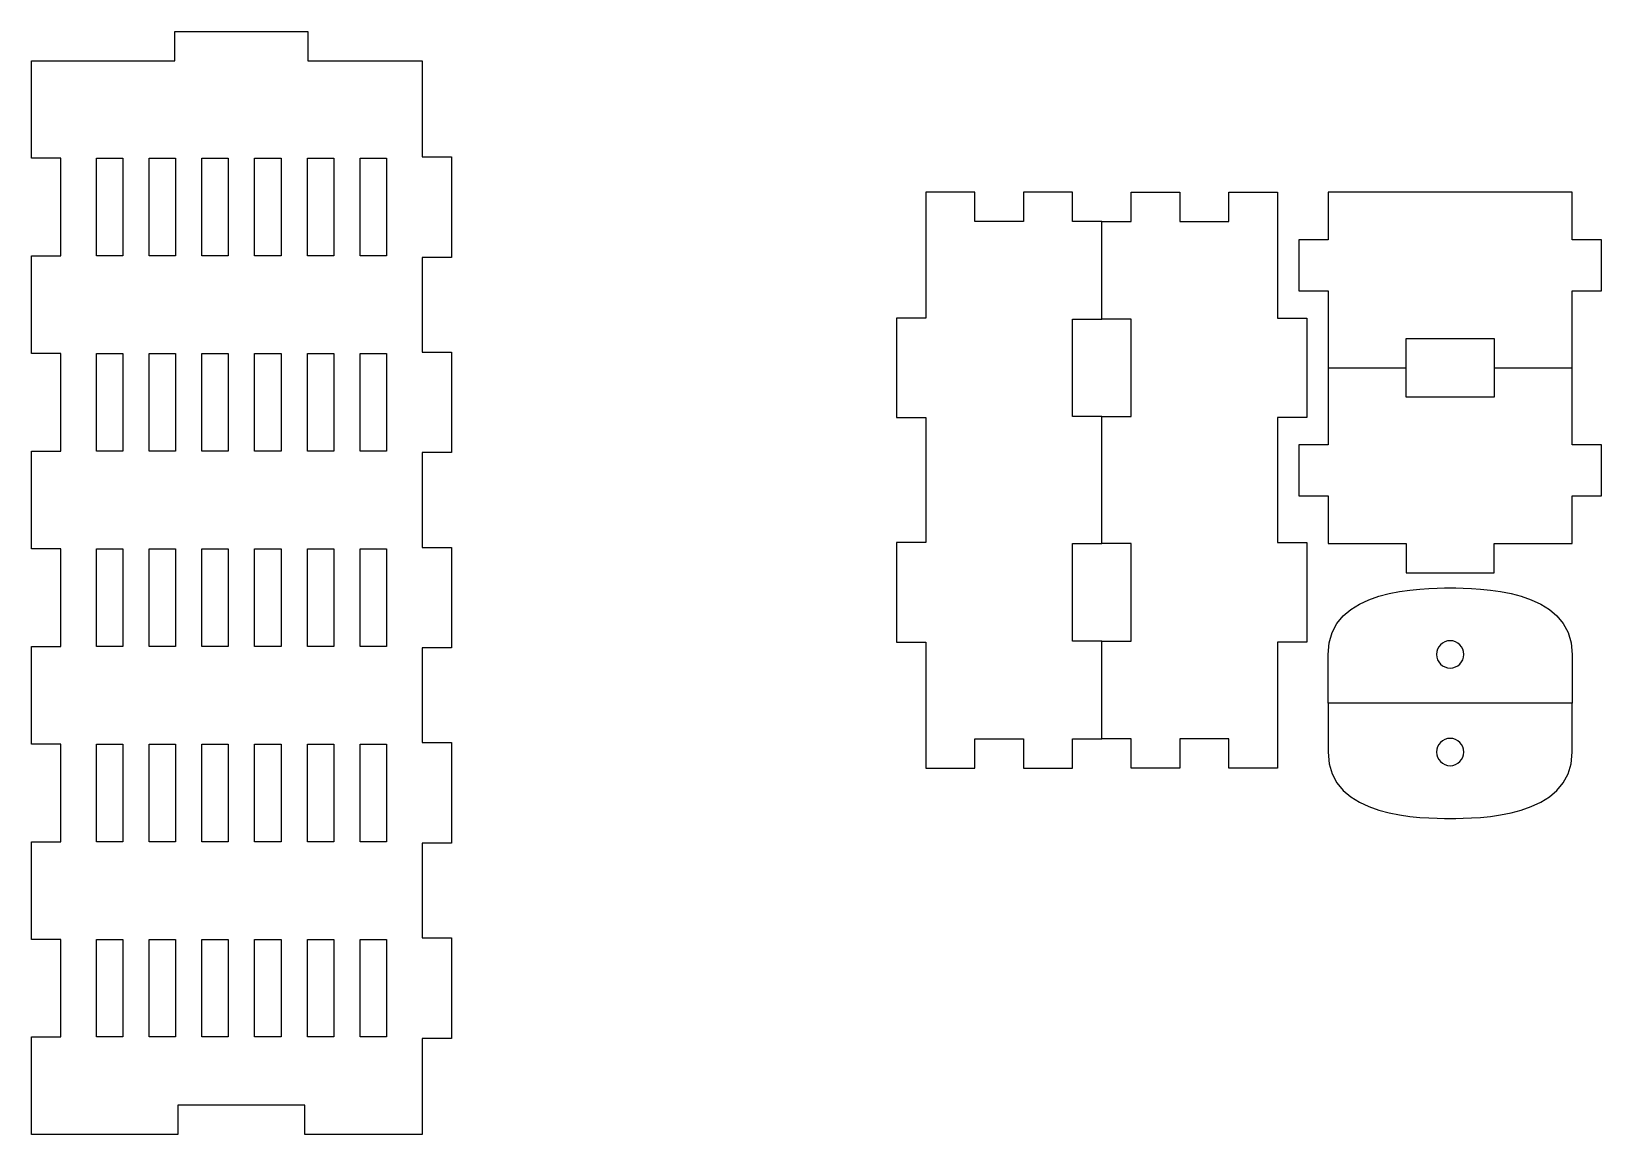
# Model space of a CAD drawing. Extents: x 4 to 601, y -234 to -4.
# Drawn here: x 301.5 to 462.2, y -117 to -4 of the extents above; entities that cross this region are included whole.
import ezdxf

# ---------------------------------------------------------------- set-up
doc = ezdxf.new("R2010")
doc.units = 0
doc.layers.add('LAYER_1', color=7, linetype='CONTINUOUS')

msp = doc.modelspace()

# ---------------------------------------------------------------- linework, layer by layer
at = {"layer": 'LAYER_1'}
for points in [[(341.51, -117), (329.51, -117), (329.51, -114), (316.51, -114), (316.51, -117), (301.51, -117), (301.51, -107), (304.51, -107), (304.51, -97), (301.51, -97), (301.51, -87), (304.51, -87), (304.51, -77), (301.51, -77), (301.51, -67), (304.51, -67), (304.51, -57), (301.51, -57), (301.51, -47), (304.51, -47), (304.51, -37), (301.51, -37), (301.51, -27), (304.51, -27), (304.51, -17), (301.51, -17), (301.51, -7), (316.21, -7), (316.21, -4), (329.81, -4), (329.81, -7), (341.51, -7), (341.51, -16.85), (344.51, -16.85), (344.51, -27.15), (341.51, -27.15), (341.51, -36.85), (344.51, -36.85), (344.51, -47.15), (341.51, -47.15), (341.51, -56.85), (344.51, -56.85), (344.51, -67.15), (341.51, -67.15), (341.51, -76.85), (344.51, -76.85), (344.51, -87.15), (341.51, -87.15), (341.51, -96.85), (344.51, -96.85), (344.51, -107.15), (341.51, -107.15), (341.51, -117)], [(310.86, -27), (308.16, -27), (308.16, -17), (310.86, -17), (310.86, -27)], [(316.26, -27), (313.56, -27), (313.56, -17), (316.26, -17), (316.26, -27)], [(321.66, -27), (318.96, -27), (318.96, -17), (321.66, -17), (321.66, -27)], [(327.06, -27), (324.36, -27), (324.36, -17), (327.06, -17), (327.06, -27)], [(332.46, -27), (329.76, -27), (329.76, -17), (332.46, -17), (332.46, -27)], [(337.86, -27), (335.16, -27), (335.16, -17), (337.86, -17), (337.86, -27)], [(451.23, -35.46), (451.23, -38.46), (459.23, -38.46), (459.23, -35.46), (459.23, -30.56), (462.23, -30.56), (462.23, -25.36), (459.23, -25.36), (459.23, -20.46), (434.23, -20.46), (434.23, -25.36), (431.23, -25.36), (431.23, -30.56), (434.23, -30.56), (434.23, -35.46), (434.23, -38.46), (442.23, -38.46), (442.23, -35.46), (451.23, -35.46)], [(411.07, -43.46), (408.07, -43.46), (408.07, -33.46), (411.07, -33.46)], [(310.86, -47), (308.16, -47), (308.16, -37), (310.86, -37), (310.86, -47)], [(316.26, -47), (313.56, -47), (313.56, -37), (316.26, -37), (316.26, -47)], [(321.66, -47), (318.96, -47), (318.96, -37), (321.66, -37), (321.66, -47)], [(327.06, -47), (324.36, -47), (324.36, -37), (327.06, -37), (327.06, -47)], [(332.46, -47), (329.76, -47), (329.76, -37), (332.46, -37), (332.46, -47)], [(337.86, -47), (335.16, -47), (335.16, -37), (337.86, -37), (337.86, -47)], [(434.23, -38.46), (434.23, -41.46), (434.23, -46.36), (431.23, -46.36), (431.23, -51.56), (434.23, -51.56), (434.23, -56.46), (442.23, -56.46), (442.23, -59.46), (451.23, -59.46), (451.23, -56.46), (459.23, -56.46), (459.23, -51.56), (462.23, -51.56), (462.23, -46.36), (459.23, -46.36), (459.23, -41.46), (459.23, -38.46)], [(451.23, -38.46), (451.23, -41.46), (442.23, -41.46), (442.23, -38.46)], [(310.86, -67), (308.16, -67), (308.16, -57), (310.86, -57), (310.86, -67)], [(316.26, -67), (313.56, -67), (313.56, -57), (316.26, -57), (316.26, -67)], [(321.66, -67), (318.96, -67), (318.96, -57), (321.66, -57), (321.66, -67)], [(327.06, -67), (324.36, -67), (324.36, -57), (327.06, -57), (327.06, -67)], [(332.46, -67), (329.76, -67), (329.76, -57), (332.46, -57), (332.46, -67)], [(337.86, -67), (335.16, -67), (335.16, -57), (337.86, -57), (337.86, -67)], [(411.07, -66.46), (408.07, -66.46), (408.07, -56.46), (411.07, -56.46)], [(310.86, -87), (308.16, -87), (308.16, -77), (310.86, -77), (310.86, -87)], [(316.26, -87), (313.56, -87), (313.56, -77), (316.26, -77), (316.26, -87)], [(321.66, -87), (318.96, -87), (318.96, -77), (321.66, -77), (321.66, -87)], [(327.06, -87), (324.36, -87), (324.36, -77), (327.06, -77), (327.06, -87)], [(332.46, -87), (329.76, -87), (329.76, -77), (332.46, -77), (332.46, -87)], [(337.86, -87), (335.16, -87), (335.16, -77), (337.86, -77), (337.86, -87)], [(310.86, -107), (308.16, -107), (308.16, -97), (310.86, -97), (310.86, -107)], [(316.26, -107), (313.56, -107), (313.56, -97), (316.26, -97), (316.26, -107)], [(321.66, -107), (318.96, -107), (318.96, -97), (321.66, -97), (321.66, -107)], [(327.06, -107), (324.36, -107), (324.36, -97), (327.06, -97), (327.06, -107)], [(332.46, -107), (329.76, -107), (329.76, -97), (332.46, -97), (332.46, -107)], [(337.86, -107), (335.16, -107), (335.16, -97), (337.86, -97), (337.86, -107)]]:
    msp.add_lwpolyline(points, dxfattribs=at)
for points, knots in [([(411.07, -23.46), (411.07, -23.46), (408.07, -23.46), (408.07, -23.46), (408.07, -23.46), (408.07, -20.46), (408.07, -20.46), (408.07, -20.46), (403.07, -20.46), (403.07, -20.46), (403.07, -20.46), (403.07, -23.46), (403.07, -23.46), (403.07, -23.46), (398.07, -23.46), (398.07, -23.46), (398.07, -23.46), (398.07, -20.46), (398.07, -20.46), (398.07, -20.46), (393.07, -20.46), (393.07, -20.46), (393.07, -20.46), (393.07, -23.46), (393.07, -23.46), (393.07, -23.46), (393.07, -33.36), (393.07, -33.36), (393.07, -33.36), (390.07, -33.36), (390.07, -33.36), (390.07, -33.36), (390.07, -43.56), (390.07, -43.56), (390.07, -43.56), (393.07, -43.56), (393.07, -43.56), (393.07, -43.56), (393.07, -56.36), (393.07, -56.36), (393.07, -56.36), (390.07, -56.36), (390.07, -56.36), (390.07, -56.36), (390.07, -66.56), (390.07, -66.56), (390.07, -66.56), (393.07, -66.56), (393.07, -66.56), (393.07, -66.56), (393.07, -76.46), (393.07, -76.46), (393.07, -76.46), (393.07, -79.46), (393.07, -79.46), (393.07, -79.46), (398.07, -79.46), (398.07, -79.46), (398.07, -79.46), (398.07, -76.46), (398.07, -76.46), (398.07, -76.46), (403.07, -76.46), (403.07, -76.46), (403.07, -76.46), (403.07, -79.46), (403.07, -79.46), (403.07, -79.46), (408.07, -79.46), (408.07, -79.46), (408.07, -79.46), (408.07, -76.46), (408.07, -76.46), (408.07, -76.46), (411.07, -76.46), (411.07, -76.46)], [0, 0, 0, 0, 1, 1, 1, 2, 2, 2, 3, 3, 3, 4, 4, 4, 5, 5, 5, 6, 6, 6, 7, 7, 7, 8, 8, 8, 9, 9, 9, 10, 10, 10, 11, 11, 11, 12, 12, 12, 13, 13, 13, 14, 14, 14, 15, 15, 15, 16, 16, 16, 17, 17, 17, 18, 18, 18, 19, 19, 19, 20, 20, 20, 21, 21, 21, 22, 22, 22, 23, 23, 23, 24, 24, 24, 25, 25, 25, 25]), ([(419.07, -79.46), (419.07, -79.46), (419.07, -76.46), (419.07, -76.46), (419.07, -76.46), (424.07, -76.46), (424.07, -76.46), (424.07, -76.46), (424.07, -79.46), (424.07, -79.46), (424.07, -79.46), (429.07, -79.46), (429.07, -79.46), (429.07, -79.46), (429.07, -76.46), (429.07, -76.46), (429.07, -76.46), (429.07, -66.56), (429.07, -66.56), (429.07, -66.56), (432.07, -66.56), (432.07, -66.56), (432.07, -66.56), (432.07, -56.36), (432.07, -56.36), (432.07, -56.36), (429.07, -56.36), (429.07, -56.36), (429.07, -56.36), (429.07, -43.56), (429.07, -43.56), (429.07, -43.56), (432.07, -43.56), (432.07, -43.56), (432.07, -43.56), (432.07, -33.36), (432.07, -33.36), (432.07, -33.36), (429.07, -33.36), (429.07, -33.36), (429.07, -33.36), (429.07, -23.46), (429.07, -23.46), (429.07, -23.46), (429.07, -20.46), (429.07, -20.46), (429.07, -20.46), (424.07, -20.46), (424.07, -20.46), (424.07, -20.46), (424.07, -23.46), (424.07, -23.46), (424.07, -23.46), (419.07, -23.46), (419.07, -23.46), (419.07, -23.46), (419.07, -20.46), (419.07, -20.46), (419.07, -20.46), (414.07, -20.46), (414.07, -20.46), (414.07, -20.46), (414.07, -23.46), (414.07, -23.46), (414.07, -23.46), (411.07, -23.46), (411.07, -23.46), (411.07, -23.46), (411.07, -33.46), (411.07, -33.46), (411.07, -33.46), (414.07, -33.46), (414.07, -33.46), (414.07, -33.46), (414.07, -43.46), (414.07, -43.46), (414.07, -43.46), (411.07, -43.46), (411.07, -43.46), (411.07, -43.46), (411.07, -56.46), (411.07, -56.46), (411.07, -56.46), (414.07, -56.46), (414.07, -56.46), (414.07, -56.46), (414.07, -66.46), (414.07, -66.46), (414.07, -66.46), (411.07, -66.46), (411.07, -66.46), (411.07, -66.46), (411.07, -76.46), (411.07, -76.46), (411.07, -76.46), (414.07, -76.46), (414.07, -76.46), (414.07, -76.46), (414.07, -79.46), (414.07, -79.46), (414.07, -79.46), (419.07, -79.46), (419.07, -79.46)], [0, 0, 0, 0, 1, 1, 1, 2, 2, 2, 3, 3, 3, 4, 4, 4, 5, 5, 5, 6, 6, 6, 7, 7, 7, 8, 8, 8, 9, 9, 9, 10, 10, 10, 11, 11, 11, 12, 12, 12, 13, 13, 13, 14, 14, 14, 15, 15, 15, 16, 16, 16, 17, 17, 17, 18, 18, 18, 19, 19, 19, 20, 20, 20, 21, 21, 21, 22, 22, 22, 23, 23, 23, 24, 24, 24, 25, 25, 25, 26, 26, 26, 27, 27, 27, 28, 28, 28, 29, 29, 29, 30, 30, 30, 31, 31, 31, 32, 32, 32, 33, 33, 33, 34, 34, 34, 34]), ([(434.23, -72.81), (434.23, -72.81), (459.23, -72.81), (459.23, -72.81), (459.23, -72.81), (459.23, -67.81), (459.23, -67.81), (459.23, -61.01), (449.49, -61.01), (446.73, -61.01), (443.97, -61.01), (434.23, -61.01), (434.23, -67.81), (434.23, -67.81), (434.23, -72.81), (434.23, -72.81)], [0, 0, 0, 0, 1, 1, 1, 2, 2, 2, 3, 3, 3, 4, 4, 4, 5, 5, 5, 5]), ([(448.13, -67.81), (448.13, -68.58), (447.5, -69.21), (446.73, -69.21), (445.96, -69.21), (445.33, -68.58), (445.33, -67.81), (445.33, -67.04), (445.96, -66.41), (446.73, -66.41), (447.5, -66.41), (448.13, -67.04), (448.13, -67.81)], [0, 0, 0, 0, 1, 1, 1, 2, 2, 2, 3, 3, 3, 4, 4, 4, 4]), ([(434.23, -72.81), (434.23, -72.81), (434.23, -77.81), (434.23, -77.81), (434.23, -84.61), (443.97, -84.61), (446.73, -84.61), (449.49, -84.61), (459.23, -84.61), (459.23, -77.81), (459.23, -77.81), (459.23, -72.81), (459.23, -72.81)], [0, 0, 0, 0, 1, 1, 1, 2, 2, 2, 3, 3, 3, 4, 4, 4, 4]), ([(445.33, -77.81), (445.33, -77.04), (445.96, -76.41), (446.73, -76.41), (447.5, -76.41), (448.13, -77.04), (448.13, -77.81), (448.13, -78.58), (447.5, -79.21), (446.73, -79.21), (445.96, -79.21), (445.33, -78.58), (445.33, -77.81)], [0, 0, 0, 0, 1, 1, 1, 2, 2, 2, 3, 3, 3, 4, 4, 4, 4])]:
    msp.add_open_spline(points, degree=3, knots=knots, dxfattribs=at)

doc.saveas('drawing.dxf')
